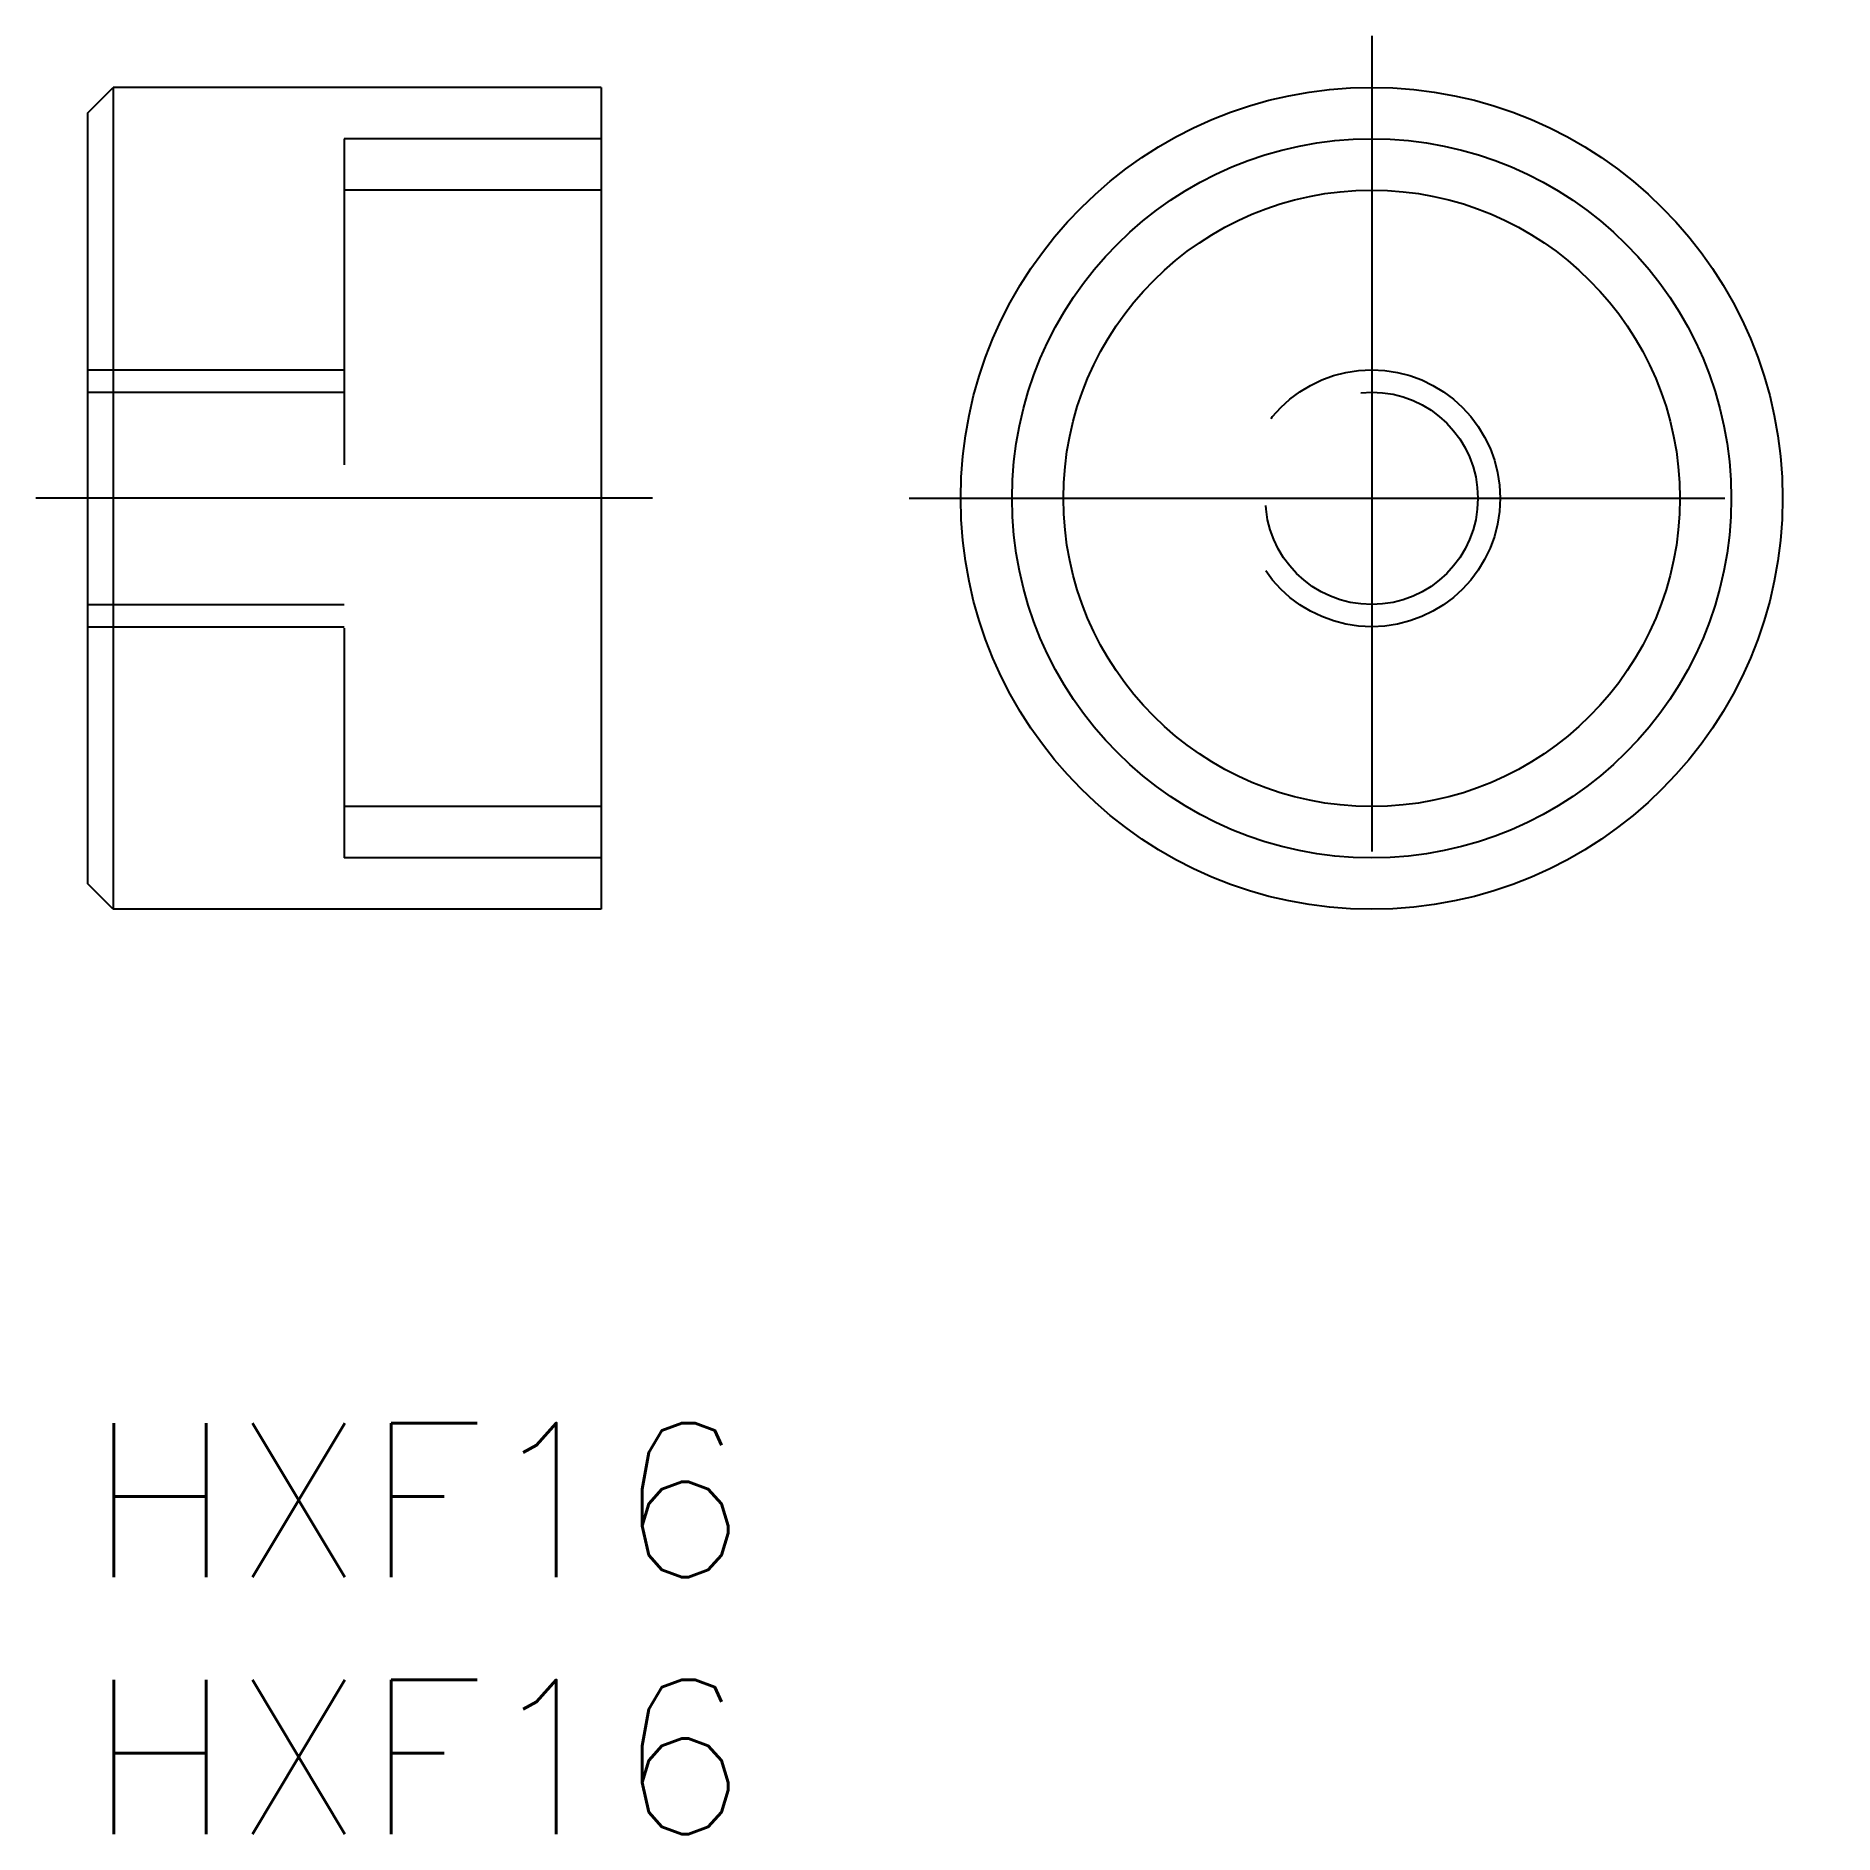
# Model space of a CAD drawing. Extents: x -1 to 34, y -8 to 27.
import ezdxf

# ---------------------------------------------------------------- set-up
doc = ezdxf.new("R2010")
doc.units = 0
doc.header["$LTSCALE"] = 0.5
doc.linetypes.add('CENTER', pattern=[50.8, 31.75, -6.35, 6.35, -6.35])
doc.linetypes.add('DASHED', pattern=[19.05, 12.7, -6.35])
for name, color, linetype in [('MSM_CENTER', 1, 'CENTER'), ('MSM_CONTINUOUS', 7, 'CONTINUOUS'), ('MSM_DASHED', 4, 'DASHED'), ('MSM_PART_NUMBER', 7, 'CONTINUOUS')]:
    doc.layers.add(name, color=color, linetype=linetype)
doc.styles.get("Standard").update_dxf_attribs({"font": 'txt.shx', "height": 1, "bigfont": 'bigfont.shx'})

# ---------------------------------------------------------------- blocks, each defined once
blk = doc.blocks.new('*U2')
at = {"layer": 'MSM_PART_NUMBER'}
blk.add_text('HXF16', height=3, dxfattribs=at).set_placement((0, -3))
blk = doc.blocks.new('*U3')
at = {"layer": 'MSM_PART_NUMBER'}
blk.add_text('HXF16', height=3, dxfattribs=at).set_placement((0, -8))

msp = doc.modelspace()

# ---------------------------------------------------------------- linework, layer by layer
at = {"layer": 'MSM_CENTER'}
for p, q in [((25, 27), (25, 9)), ((11, 18), (-1, 18)), ((16, 18), (34, 18))]:
    msp.add_line(p, q, dxfattribs=at)
at = {"layer": 'MSM_CONTINUOUS'}
for p, q in [((0, 25.5), (0.5, 26)), ((10, 26), (0.5, 26)), ((0.5, 26), (0.5, 10)), ((10, 26), (10, 10)), ((0, 25.5), (0, 10.5)), ((0.5, 10), (0, 10.5)), ((10, 10), (0.5, 10))]:
    msp.add_line(p, q, dxfattribs=at)
for radius in [8, 7, 6]:
    msp.add_circle((25, 18), radius, dxfattribs=at)
at = {"layer": 'MSM_DASHED'}
for p, q in [((10, 25), (5, 25)), ((5, 25), (5, 11)), ((10, 24), (5, 24)), ((0, 20.5), (5, 20.5)), ((0, 20.067), (5, 20.067)), ((0, 15.933), (5, 15.933)), ((0, 15.5), (5, 15.5)), ((10, 12), (5, 12)), ((10, 11), (5, 11))]:
    msp.add_line(p, q, dxfattribs=at)
for radius in [2.5, 2.067]:
    msp.add_circle((25, 18), radius, dxfattribs=at)

# ---------------------------------------------------------------- block references
at = {"layer": 'MSM_CONTINUOUS'}
for name in ['*U2', '*U3']:
    msp.add_blockref(name, (0, 0), dxfattribs=at)

doc.saveas('drawing.dxf')
